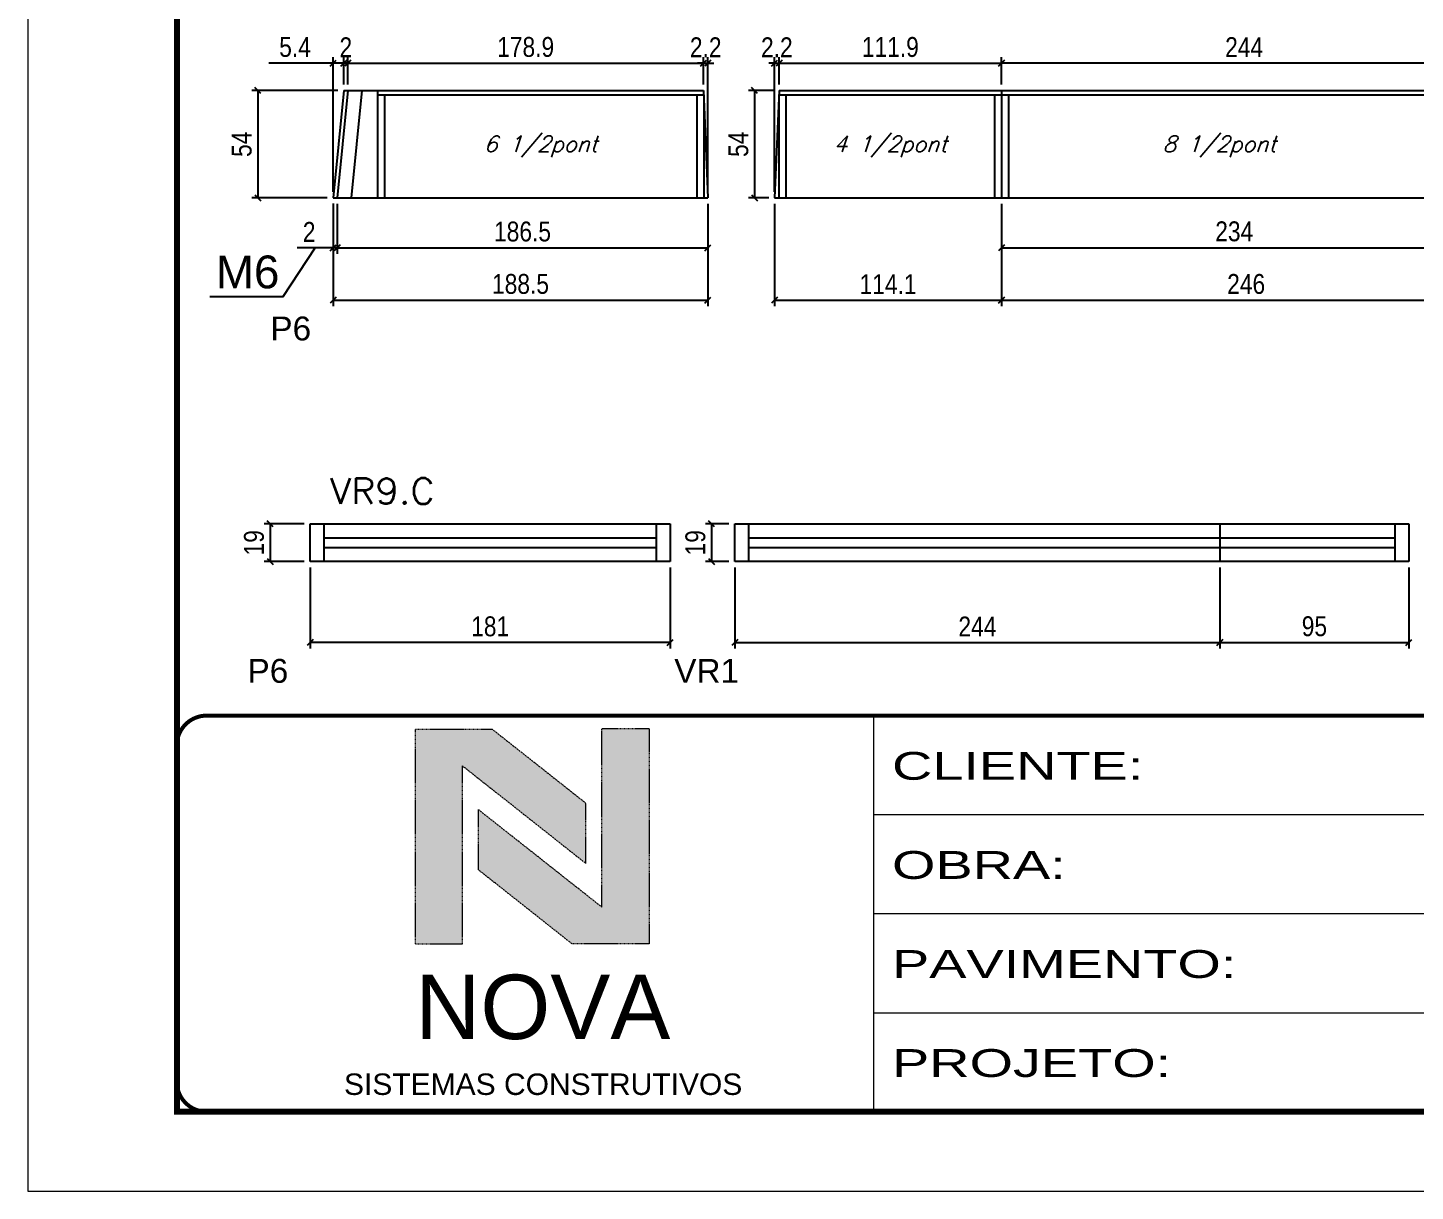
# Model space of a CAD drawing. Extents: x 0 to 6325, y 10169 to 19307.
# Drawn here: x 4755 to 5453, y 13614 to 14199 of the extents above; entities that cross this region are included whole.
import ezdxf

# ---------------------------------------------------------------- set-up
doc = ezdxf.new("R2010")
doc.units = 0
doc.linetypes.add('CONTINUO', pattern=[0])
doc.linetypes.add('DASHED', pattern=[0.75, 0.5, -0.25])
for name, color, linetype in [('1', 1, 'Continuous'), ('5', 5, 'Continuous'), ('COTA', 241, 'Continuous'), ('NOMENCLATURA', 7, 'Continuous'), ('Painéis', 200, 'Continuous'), ('SARR_2.2x7', 40, 'Continuous'), ('SARR_3.5x7', 81, 'Continuous'), ('texto', 7, 'Continuous')]:
    doc.layers.add(name, color=color, linetype=linetype)
for name, color, linetype, lineweight in [('CARIMBO-LEGENDA', 75, 'Continuous', 15), ('Folhas', 255, 'Continuous', 9), ('SARRAFO DE PRESSAO', 251, 'DASHED', 9), ('Texto Seção', 7, 'Continuous', 15)]:
    doc.layers.add(name, color=color, linetype=linetype, lineweight=lineweight)
doc.styles.add('arial', font='arial.ttf')
doc.styles.add('COTA TECNICA', font='techl___.ttf', dxfattribs={"height": 10})
doc.styles.add('REGUA-120', font='ROMANS.shx', dxfattribs={"height": 15})
doc.styles.add('Romans', font='romans.shx')
doc.styles.get("Standard").update_dxf_attribs({"font": 'arial.ttf'})
doc.styles.add('Tecnologia', font='')
doc.styles.get('Tecnologia').set_extended_font_data('Forgotten Futurist')
doc.dimstyles.new('PAINEL', dxfattribs={"dimtxt": 10, "dimasz": 3, "dimexe": 3, "dimexo": 3, "dimgap": 3, "dimtad": 1, "dimdec": 1, "dimzin": 12, "dimdsep": 46, "dimtxsty": 'COTA TECNICA', "dimblk1": 'OBLIQUE', "dimblk2": 'OBLIQUE', "dimsah": 1, "dimcen": 0.9, "dimclrd": 4, "dimclre": 4, "dimclrt": 240, "dimadec": 1, "dimazin": 3, "dimtfac": 1, "dimtdec": 1, "dimtmove": 0, "dimatfit": 3, "dimfxl": 1, "dimtolj": 1, "dimtzin": 12, "dimarcsym": 0})

# ---------------------------------------------------------------- blocks, each defined once
blk = doc.blocks.new('A$C64660E27')
at = {"layer": 'COTA', "true_color": 0x1a1a1a}
h = blk.add_hatch(color=250, dxfattribs=at)
h.dxf.hatch_style = 1
h.paths.add_polyline_path([(185.36, -11.63), (142.39, -11.63), (142.39, -131.63), (168.79, -131.63), (168.79, -32.18), (237.73, -86.68), (237.73, -53.03)])
at = {"layer": 'COTA'}
h = blk.add_hatch(color=20, dxfattribs=at)
h.dxf.hatch_style = 1
h.paths.add_polyline_path([(273.01, -11.43), (246.61, -11.43), (246.61, -111.07), (177.67, -56.57), (177.67, -90.22), (230.04, -131.63), (273.01, -131.63)])
for p, q in [((142.39, -131.63), (142.39, -11.63)), ((142.39, -11.63), (185.36, -11.63)), ((185.36, -11.63), (237.73, -53.03)), ((273.01, -11.43), (246.61, -11.43)), ((246.61, -111.07), (246.61, -11.43)), ((273.01, -11.43), (273.01, -131.63)), ((168.79, -32.18), (237.73, -86.68)), ((168.79, -131.63), (168.79, -32.18)), ((237.73, -86.68), (237.73, -53.03)), ((246.61, -111.07), (177.67, -56.57)), ((177.67, -90.22), (177.67, -56.57)), ((230.04, -131.63), (177.67, -90.22)), ((142.39, -131.63), (168.79, -131.63)), ((273.01, -131.63), (230.04, -131.63))]:
    blk.add_line(p, q)
at = {"layer": 'CARIMBO-LEGENDA', "color": 7, "linetype": 'Continuous', "ltscale": 100, "style": 'arial'}
blk.add_text('NOVA', height=36, dxfattribs=at).set_placement((142.39, -184.81))
at = {"layer": 'CARIMBO-LEGENDA', "color": 7, "linetype": 'Continuous', "style": 'arial'}
blk.add_text('SISTEMAS CONSTRUTIVOS', height=12, dxfattribs=at).set_placement((102.51, -216.03))
blk = doc.blocks.new('9999999999')
at = {"color": 30, "linetype": 'CONTINUO'}
for p, q in [((98564.56, 34230.21), (98564.56, 34429.45)), ((98564.56, 34379.64), (99583.98, 34379.64)), ((98564.56, 34329.83), (99487.98, 34329.83)), ((98564.56, 34280.02), (99487.98, 34280.02))]:
    blk.add_line(p, q, dxfattribs=at)
at = {"color": 30, "linetype": 'CONTINUO', "const_width": 2}
blk.add_lwpolyline([(99583.98, 34230.21), (99583.98, 34414.45, 0.414214), (99568.98, 34429.45), (98228.98, 34429.45, 0.414214), (98213.98, 34414.45), (98213.98, 34245.21, 0.414214), (98228.98, 34230.21), (99583.98, 34230.21)], format="xyb", dxfattribs=at)
at = {"layer": 'Folhas'}
blk.add_lwpolyline([(98138.98, 34190.21), (99623.98, 34190.21), (99623.98, 35240.21), (98138.98, 35240.21)], close=True, dxfattribs=at)
at = {"layer": 'Folhas', "color": 30, "const_width": 3}
blk.add_lwpolyline([(98213.98, 34230.21), (99583.98, 34230.21), (99583.98, 35200.21), (98213.98, 35200.21)], close=True, dxfattribs=at)
at = {"xscale": 0.9, "yscale": 0.9, "zscale": 0.9}
blk.add_blockref('A$C64660E27', (98205.77, 34433.07), dxfattribs=at)
at = {"layer": 'Folhas', "color": 7, "style": 'Tecnologia', "width": 1.5}
for s, p in [('CLIENTE:', (98573.65, 34397.17)), ('OBRA:', (98573.65, 34347.31)), ('PAVIMENTO:', (98573.65, 34297.5)), ('PROJETO:', (98573.65, 34247.69))]:
    blk.add_text(s, height=14, dxfattribs=at).set_placement(p)
blk = doc.blocks.new('_Oblique')
at = {"layer": '1', "color": 0, "lineweight": -2}
blk.add_line((-0.5, -0.5), (0.5, 0.5), dxfattribs=at)
blk = doc.blocks.new('*D616')
at = {"layer": 'COTA', "color": 4, "lineweight": -2, "transparency": 16777216}
for p, q in [((4908.59, 14111.09), (4908.59, 14085.81)), ((4910.58, 14110.89), (4910.58, 14085.81)), ((4908.59, 14088.81), (4890.48, 14088.81)), ((4910.58, 14088.81), (4908.59, 14088.81)), ((4910.58, 14088.81), (4913.58, 14088.81))]:
    blk.add_line(p, q, dxfattribs=at)
at = {"layer": 'Defpoints', "color": 0, "transparency": 16777216}
for p in [(4908.59, 14114.09), (4910.58, 14113.89), (4908.59, 14088.81)]:
    blk.add_point(p, dxfattribs=at)
at = {"layer": 'COTA', "color": 4, "lineweight": -2, "transparency": 16777216, "xscale": 3, "yscale": 3, "zscale": 3}
blk.add_blockref('_Oblique', (4908.59, 14088.81), dxfattribs=at)
at = {"layer": 'COTA', "color": 4, "lineweight": -2, "transparency": 16777216, "xscale": 3, "yscale": 3, "zscale": 3, "rotation": 180}
blk.add_blockref('_Oblique', (4910.58, 14088.81), dxfattribs=at)
at = {"layer": 'COTA', "color": 240, "transparency": 16777216, "insert": (4896.53, 14096.81), "char_height": 10, "attachment_point": 5, "style": 'COTA TECNICA'}
blk.add_mtext('\\A1;2', dxfattribs=at)
blk = doc.blocks.new('*D617')
at = {"layer": 'COTA', "color": 4, "lineweight": -2, "transparency": 16777216}
for p, q in [((4910.58, 14110.89), (4910.58, 14085.81)), ((5097.1, 14110.89), (5097.1, 14085.81)), ((4910.58, 14088.81), (5097.1, 14088.81))]:
    blk.add_line(p, q, dxfattribs=at)
at = {"layer": 'Defpoints', "color": 0, "transparency": 16777216}
for p in [(4910.58, 14113.89), (5097.1, 14113.89), (5097.1, 14088.81)]:
    blk.add_point(p, dxfattribs=at)
at = {"layer": 'COTA', "color": 4, "lineweight": -2, "transparency": 16777216, "xscale": 3, "yscale": 3, "zscale": 3, "rotation": 180}
blk.add_blockref('_Oblique', (4910.58, 14088.81), dxfattribs=at)
at = {"layer": 'COTA', "color": 4, "lineweight": -2, "transparency": 16777216, "xscale": 3, "yscale": 3, "zscale": 3}
blk.add_blockref('_Oblique', (5097.1, 14088.81), dxfattribs=at)
at = {"layer": 'COTA', "color": 240, "transparency": 16777216, "insert": (5003.84, 14096.94), "char_height": 10, "attachment_point": 5, "style": 'COTA TECNICA'}
blk.add_mtext('\\A1;186.5', dxfattribs=at)
blk = doc.blocks.new('*D618')
at = {"layer": 'COTA', "color": 4, "lineweight": -2, "transparency": 16777216}
for p, q in [((4908.57, 14110.89), (4908.57, 14059.46)), ((5097.1, 14110.89), (5097.1, 14059.46)), ((4908.57, 14062.46), (5097.1, 14062.46))]:
    blk.add_line(p, q, dxfattribs=at)
at = {"layer": 'Defpoints', "color": 0, "transparency": 16777216}
for p in [(4908.57, 14113.89), (5097.1, 14113.89), (5097.1, 14062.46)]:
    blk.add_point(p, dxfattribs=at)
at = {"layer": 'COTA', "color": 4, "lineweight": -2, "transparency": 16777216, "xscale": 3, "yscale": 3, "zscale": 3, "rotation": 180}
blk.add_blockref('_Oblique', (4908.57, 14062.46), dxfattribs=at)
at = {"layer": 'COTA', "color": 4, "lineweight": -2, "transparency": 16777216, "xscale": 3, "yscale": 3, "zscale": 3}
blk.add_blockref('_Oblique', (5097.1, 14062.46), dxfattribs=at)
at = {"layer": 'COTA', "color": 240, "transparency": 16777216, "insert": (5002.83, 14070.59), "char_height": 10, "attachment_point": 5, "style": 'COTA TECNICA'}
blk.add_mtext('\\A1;188.5', dxfattribs=at)
blk = doc.blocks.new('*D606')
at = {"layer": 'COTA', "color": 4, "lineweight": -2, "transparency": 16777216}
for p, q in [((4913.99, 14181.67), (4910.99, 14181.67)), ((4913.99, 14171.09), (4913.99, 14184.67)), ((4915.98, 14181.67), (4913.99, 14181.67)), ((4915.98, 14170.89), (4915.98, 14184.67)), ((4915.98, 14181.67), (4918.98, 14181.67))]:
    blk.add_line(p, q, dxfattribs=at)
at = {"layer": 'Defpoints', "color": 0, "transparency": 16777216}
for p in [(4913.99, 14181.67), (4913.99, 14168.09), (4915.98, 14167.89)]:
    blk.add_point(p, dxfattribs=at)
at = {"layer": 'COTA', "color": 4, "lineweight": -2, "transparency": 16777216, "xscale": 3, "yscale": 3, "zscale": 3}
blk.add_blockref('_Oblique', (4913.99, 14181.67), dxfattribs=at)
at = {"layer": 'COTA', "color": 4, "lineweight": -2, "transparency": 16777216, "xscale": 3, "yscale": 3, "zscale": 3, "rotation": 180}
blk.add_blockref('_Oblique', (4915.98, 14181.67), dxfattribs=at)
at = {"layer": 'COTA', "color": 240, "transparency": 16777216, "insert": (4914.98, 14189.67), "char_height": 10, "attachment_point": 5, "style": 'COTA TECNICA'}
blk.add_mtext('\\A1;2', dxfattribs=at)
blk = doc.blocks.new('*D607')
at = {"layer": 'COTA', "color": 4, "lineweight": -2, "transparency": 16777216}
for p, q in [((4908.57, 14181.67), (4876.31, 14181.67)), ((4908.57, 14116.89), (4908.57, 14184.67)), ((4913.97, 14181.67), (4908.57, 14181.67)), ((4913.97, 14170.89), (4913.97, 14184.67)), ((4913.97, 14181.67), (4916.97, 14181.67))]:
    blk.add_line(p, q, dxfattribs=at)
at = {"layer": 'Defpoints', "color": 0, "transparency": 16777216}
for p in [(4908.57, 14181.67), (4913.97, 14167.89), (4908.57, 14113.89)]:
    blk.add_point(p, dxfattribs=at)
at = {"layer": 'COTA', "color": 4, "lineweight": -2, "transparency": 16777216, "xscale": 3, "yscale": 3, "zscale": 3}
blk.add_blockref('_Oblique', (4908.57, 14181.67), dxfattribs=at)
at = {"layer": 'COTA', "color": 4, "lineweight": -2, "transparency": 16777216, "xscale": 3, "yscale": 3, "zscale": 3, "rotation": 180}
blk.add_blockref('_Oblique', (4913.97, 14181.67), dxfattribs=at)
at = {"layer": 'COTA', "color": 240, "transparency": 16777216, "insert": (4889.44, 14189.78), "char_height": 10, "attachment_point": 5, "style": 'COTA TECNICA'}
blk.add_mtext('\\A1;5.4', dxfattribs=at)
blk = doc.blocks.new('*D608')
at = {"layer": 'COTA', "color": 4, "lineweight": -2, "transparency": 16777216}
for p, q in [((4915.98, 14170.89), (4915.98, 14184.67)), ((4915.98, 14181.67), (5094.86, 14181.67)), ((5094.86, 14170.89), (5094.86, 14184.67))]:
    blk.add_line(p, q, dxfattribs=at)
at = {"layer": 'Defpoints', "color": 0, "transparency": 16777216}
for p in [(5094.86, 14181.67), (4915.98, 14167.89), (5094.86, 14167.89)]:
    blk.add_point(p, dxfattribs=at)
at = {"layer": 'COTA', "color": 4, "lineweight": -2, "transparency": 16777216, "xscale": 3, "yscale": 3, "zscale": 3, "rotation": 180}
blk.add_blockref('_Oblique', (4915.98, 14181.67), dxfattribs=at)
at = {"layer": 'COTA', "color": 4, "lineweight": -2, "transparency": 16777216, "xscale": 3, "yscale": 3, "zscale": 3}
blk.add_blockref('_Oblique', (5094.86, 14181.67), dxfattribs=at)
at = {"layer": 'COTA', "color": 240, "transparency": 16777216, "insert": (5005.42, 14189.78), "char_height": 10, "attachment_point": 5, "style": 'COTA TECNICA'}
blk.add_mtext('\\A1;178.9', dxfattribs=at)
blk = doc.blocks.new('*D222')
at = {"layer": 'COTA', "color": 4, "lineweight": -2, "transparency": 16777216}
for p, q in [((5094.86, 14181.67), (5091.86, 14181.67)), ((5094.86, 14170.89), (5094.86, 14184.67)), ((5094.86, 14181.67), (5097.1, 14181.67)), ((5097.1, 14116.89), (5097.1, 14184.67)), ((5097.1, 14181.67), (5100.1, 14181.67))]:
    blk.add_line(p, q, dxfattribs=at)
at = {"layer": 'Defpoints', "color": 0, "transparency": 16777216}
for p in [(5097.1, 14181.67), (5094.86, 14167.89), (5097.1, 14113.89)]:
    blk.add_point(p, dxfattribs=at)
at = {"layer": 'COTA', "color": 4, "lineweight": -2, "transparency": 16777216, "xscale": 3, "yscale": 3, "zscale": 3}
blk.add_blockref('_Oblique', (5094.86, 14181.67), dxfattribs=at)
at = {"layer": 'COTA', "color": 4, "lineweight": -2, "transparency": 16777216, "xscale": 3, "yscale": 3, "zscale": 3, "rotation": 180}
blk.add_blockref('_Oblique', (5097.1, 14181.67), dxfattribs=at)
at = {"layer": 'COTA', "color": 240, "transparency": 16777216, "insert": (5095.98, 14189.67), "char_height": 10, "attachment_point": 5, "style": 'COTA TECNICA'}
blk.add_mtext('\\A1;2.2', dxfattribs=at)
blk = doc.blocks.new('*D609')
at = {"layer": 'COTA', "color": 4, "lineweight": -2, "transparency": 16777216}
for p, q in [((5130.64, 14181.67), (5127.64, 14181.67)), ((5130.64, 14116.89), (5130.64, 14184.67)), ((5130.64, 14181.67), (5132.88, 14181.67)), ((5132.88, 14170.89), (5132.88, 14184.67)), ((5132.88, 14181.67), (5135.88, 14181.67))]:
    blk.add_line(p, q, dxfattribs=at)
at = {"layer": 'Defpoints', "color": 0, "transparency": 16777216}
for p in [(5132.88, 14181.67), (5132.88, 14167.89), (5130.64, 14113.89)]:
    blk.add_point(p, dxfattribs=at)
at = {"layer": 'COTA', "color": 4, "lineweight": -2, "transparency": 16777216, "xscale": 3, "yscale": 3, "zscale": 3}
blk.add_blockref('_Oblique', (5130.64, 14181.67), dxfattribs=at)
at = {"layer": 'COTA', "color": 4, "lineweight": -2, "transparency": 16777216, "xscale": 3, "yscale": 3, "zscale": 3, "rotation": 180}
blk.add_blockref('_Oblique', (5132.88, 14181.67), dxfattribs=at)
at = {"layer": 'COTA', "color": 240, "transparency": 16777216, "insert": (5131.76, 14189.67), "char_height": 10, "attachment_point": 5, "style": 'COTA TECNICA'}
blk.add_mtext('\\A1;2.2', dxfattribs=at)
blk = doc.blocks.new('*D628')
at = {"layer": 'COTA', "color": 4, "lineweight": -2, "transparency": 16777216}
for p, q in [((5132.88, 14170.89), (5132.88, 14184.67)), ((5132.88, 14181.67), (5244.78, 14181.67)), ((5244.78, 14170.89), (5244.78, 14184.67))]:
    blk.add_line(p, q, dxfattribs=at)
at = {"layer": 'Defpoints', "color": 0, "transparency": 16777216}
for p in [(5244.78, 14181.67), (5132.88, 14167.89), (5244.78, 14167.89)]:
    blk.add_point(p, dxfattribs=at)
at = {"layer": 'COTA', "color": 4, "lineweight": -2, "transparency": 16777216, "xscale": 3, "yscale": 3, "zscale": 3, "rotation": 180}
blk.add_blockref('_Oblique', (5132.88, 14181.67), dxfattribs=at)
at = {"layer": 'COTA', "color": 4, "lineweight": -2, "transparency": 16777216, "xscale": 3, "yscale": 3, "zscale": 3}
blk.add_blockref('_Oblique', (5244.78, 14181.67), dxfattribs=at)
at = {"layer": 'COTA', "color": 240, "transparency": 16777216, "insert": (5188.83, 14189.76), "char_height": 10, "attachment_point": 5, "style": 'COTA TECNICA'}
blk.add_mtext('\\A1;111.9', dxfattribs=at)
blk = doc.blocks.new('*D629')
at = {"layer": 'COTA', "color": 4, "lineweight": -2, "transparency": 16777216}
for p, q in [((5130.64, 14110.89), (5130.64, 14059.46)), ((5244.78, 14110.89), (5244.78, 14059.46)), ((5130.64, 14062.46), (5244.78, 14062.46))]:
    blk.add_line(p, q, dxfattribs=at)
at = {"layer": 'Defpoints', "color": 0, "transparency": 16777216}
for p in [(5130.64, 14113.89), (5244.78, 14113.89), (5244.78, 14062.46)]:
    blk.add_point(p, dxfattribs=at)
at = {"layer": 'COTA', "color": 4, "lineweight": -2, "transparency": 16777216, "xscale": 3, "yscale": 3, "zscale": 3, "rotation": 180}
blk.add_blockref('_Oblique', (5130.64, 14062.46), dxfattribs=at)
at = {"layer": 'COTA', "color": 4, "lineweight": -2, "transparency": 16777216, "xscale": 3, "yscale": 3, "zscale": 3}
blk.add_blockref('_Oblique', (5244.78, 14062.46), dxfattribs=at)
at = {"layer": 'COTA', "color": 240, "transparency": 16777216, "insert": (5187.71, 14070.53), "char_height": 10, "attachment_point": 5, "style": 'COTA TECNICA'}
blk.add_mtext('\\A1;114.1', dxfattribs=at)
blk = doc.blocks.new('*D630')
at = {"layer": 'COTA', "color": 4, "lineweight": -2, "transparency": 16777216}
for p, q in [((5244.78, 14110.89), (5244.78, 14085.81)), ((5478.82, 14110.89), (5478.82, 14085.81)), ((5244.78, 14088.81), (5478.82, 14088.81))]:
    blk.add_line(p, q, dxfattribs=at)
at = {"layer": 'Defpoints', "color": 0, "transparency": 16777216}
for p in [(5244.78, 14113.89), (5478.82, 14113.89), (5478.82, 14088.81)]:
    blk.add_point(p, dxfattribs=at)
at = {"layer": 'COTA', "color": 4, "lineweight": -2, "transparency": 16777216, "xscale": 3, "yscale": 3, "zscale": 3, "rotation": 180}
blk.add_blockref('_Oblique', (5244.78, 14088.81), dxfattribs=at)
at = {"layer": 'COTA', "color": 4, "lineweight": -2, "transparency": 16777216, "xscale": 3, "yscale": 3, "zscale": 3}
blk.add_blockref('_Oblique', (5478.82, 14088.81), dxfattribs=at)
at = {"layer": 'COTA', "color": 240, "transparency": 16777216, "insert": (5361.8, 14097.03), "char_height": 10, "attachment_point": 5, "style": 'COTA TECNICA'}
blk.add_mtext('\\A1;234', dxfattribs=at)
blk = doc.blocks.new('*D237')
at = {"layer": 'COTA', "color": 4, "lineweight": -2, "transparency": 16777216}
for p, q in [((5244.78, 14170.89), (5244.78, 14184.67)), ((5488.78, 14181.67), (5244.78, 14181.67)), ((5488.78, 14170.89), (5488.78, 14184.67))]:
    blk.add_line(p, q, dxfattribs=at)
at = {"layer": 'Defpoints', "color": 0, "transparency": 16777216}
for p in [(5244.78, 14181.67), (5244.78, 14167.89), (5488.78, 14167.89)]:
    blk.add_point(p, dxfattribs=at)
at = {"layer": 'COTA', "color": 4, "lineweight": -2, "transparency": 16777216, "xscale": 3, "yscale": 3, "zscale": 3, "rotation": 180}
blk.add_blockref('_Oblique', (5244.78, 14181.67), dxfattribs=at)
at = {"layer": 'COTA', "color": 4, "lineweight": -2, "transparency": 16777216, "xscale": 3, "yscale": 3, "zscale": 3}
blk.add_blockref('_Oblique', (5488.78, 14181.67), dxfattribs=at)
at = {"layer": 'COTA', "color": 240, "transparency": 16777216, "insert": (5366.78, 14189.75), "char_height": 10, "attachment_point": 5, "style": 'COTA TECNICA'}
blk.add_mtext('\\A1;244', dxfattribs=at)
blk = doc.blocks.new('*D238')
at = {"layer": 'COTA', "color": 4, "lineweight": -2, "transparency": 16777216}
for p, q in [((5490.82, 14164.89), (5490.82, 14059.46)), ((5244.78, 14110.89), (5244.78, 14059.46)), ((5244.78, 14062.46), (5490.82, 14062.46))]:
    blk.add_line(p, q, dxfattribs=at)
at = {"layer": 'Defpoints', "color": 0, "transparency": 16777216}
for p in [(5490.82, 14167.89), (5244.78, 14113.89), (5490.82, 14062.46)]:
    blk.add_point(p, dxfattribs=at)
at = {"layer": 'COTA', "color": 4, "lineweight": -2, "transparency": 16777216, "xscale": 3, "yscale": 3, "zscale": 3, "rotation": 180}
blk.add_blockref('_Oblique', (5244.78, 14062.46), dxfattribs=at)
at = {"layer": 'COTA', "color": 4, "lineweight": -2, "transparency": 16777216, "xscale": 3, "yscale": 3, "zscale": 3}
blk.add_blockref('_Oblique', (5490.82, 14062.46), dxfattribs=at)
at = {"layer": 'COTA', "color": 240, "transparency": 16777216, "insert": (5367.8, 14070.56), "char_height": 10, "attachment_point": 5, "style": 'COTA TECNICA'}
blk.add_mtext('\\A1;246', dxfattribs=at)
blk = doc.blocks.new('*D639')
at = {"layer": 'COTA', "color": 4, "lineweight": -2, "transparency": 16777216}
for p, q in [((4910.97, 14167.89), (4867.75, 14167.89)), ((4870.75, 14167.89), (4870.75, 14113.89)), ((4905.57, 14113.89), (4867.75, 14113.89))]:
    blk.add_line(p, q, dxfattribs=at)
at = {"layer": 'Defpoints', "color": 0, "transparency": 16777216}
for p in [(4913.97, 14167.89), (4870.75, 14113.89), (4908.57, 14113.89)]:
    blk.add_point(p, dxfattribs=at)
at = {"layer": 'COTA', "color": 4, "lineweight": -2, "transparency": 16777216, "xscale": 3, "yscale": 3, "zscale": 3}
for p, rotation in [((4870.75, 14167.89), 90), ((4870.75, 14113.89), 270)]:
    blk.add_blockref('_Oblique', p, dxfattribs=dict(at, rotation=rotation))
at = {"layer": 'COTA', "color": 240, "transparency": 16777216, "insert": (4862.64, 14140.89), "char_height": 10, "attachment_point": 5, "rotation": 90, "style": 'COTA TECNICA'}
blk.add_mtext('\\A1;54', dxfattribs=at)
blk = doc.blocks.new('*D640')
at = {"layer": 'COTA', "color": 4, "lineweight": -2, "transparency": 16777216}
for p, q in [((5129.88, 14167.89), (5117.54, 14167.89)), ((5120.54, 14167.89), (5120.54, 14113.89)), ((5127.64, 14113.89), (5117.54, 14113.89))]:
    blk.add_line(p, q, dxfattribs=at)
at = {"layer": 'Defpoints', "color": 0, "transparency": 16777216}
for p in [(5132.88, 14167.89), (5120.54, 14113.89), (5130.64, 14113.89)]:
    blk.add_point(p, dxfattribs=at)
at = {"layer": 'COTA', "color": 4, "lineweight": -2, "transparency": 16777216, "xscale": 3, "yscale": 3, "zscale": 3}
for p, rotation in [((5120.54, 14167.89), 90), ((5120.54, 14113.89), 270)]:
    blk.add_blockref('_Oblique', p, dxfattribs=dict(at, rotation=rotation))
at = {"layer": 'COTA', "color": 240, "transparency": 16777216, "insert": (5112.43, 14140.89), "char_height": 10, "attachment_point": 5, "rotation": 90, "style": 'COTA TECNICA'}
blk.add_mtext('\\A1;54', dxfattribs=at)
blk = doc.blocks.new('*D648')
at = {"layer": 'COTA', "color": 4, "lineweight": -2, "transparency": 16777216}
for p, q in [((4897.07, 13927.96), (4897.07, 13887.25)), ((5078.07, 13927.96), (5078.07, 13887.25)), ((5078.07, 13890.25), (4897.07, 13890.25))]:
    blk.add_line(p, q, dxfattribs=at)
at = {"layer": 'Defpoints', "color": 0, "transparency": 16777216}
for p in [(4897.07, 13930.96), (5078.07, 13930.96), (4897.07, 13890.25)]:
    blk.add_point(p, dxfattribs=at)
at = {"layer": 'COTA', "color": 4, "lineweight": -2, "transparency": 16777216, "xscale": 3, "yscale": 3, "zscale": 3, "rotation": 180}
blk.add_blockref('_Oblique', (4897.07, 13890.25), dxfattribs=at)
at = {"layer": 'COTA', "color": 4, "lineweight": -2, "transparency": 16777216, "xscale": 3, "yscale": 3, "zscale": 3}
blk.add_blockref('_Oblique', (5078.07, 13890.25), dxfattribs=at)
at = {"layer": 'COTA', "color": 240, "transparency": 16777216, "insert": (4987.57, 13898.35), "char_height": 10, "attachment_point": 5, "style": 'COTA TECNICA'}
blk.add_mtext('\\A1;181', dxfattribs=at)
blk = doc.blocks.new('*D649')
at = {"layer": 'COTA', "color": 4, "lineweight": -2, "transparency": 16777216}
for p, q in [((5110.62, 13927.96), (5110.62, 13887.25)), ((5354.62, 13927.96), (5354.62, 13887.25)), ((5110.62, 13890.25), (5354.62, 13890.25))]:
    blk.add_line(p, q, dxfattribs=at)
at = {"layer": 'Defpoints', "color": 0, "transparency": 16777216}
for p in [(5110.62, 13930.96), (5354.62, 13930.96), (5354.62, 13890.25)]:
    blk.add_point(p, dxfattribs=at)
at = {"layer": 'COTA', "color": 4, "lineweight": -2, "transparency": 16777216, "xscale": 3, "yscale": 3, "zscale": 3, "rotation": 180}
blk.add_blockref('_Oblique', (5110.62, 13890.25), dxfattribs=at)
at = {"layer": 'COTA', "color": 4, "lineweight": -2, "transparency": 16777216, "xscale": 3, "yscale": 3, "zscale": 3}
blk.add_blockref('_Oblique', (5354.62, 13890.25), dxfattribs=at)
at = {"layer": 'COTA', "color": 240, "transparency": 16777216, "insert": (5232.62, 13898.33), "char_height": 10, "attachment_point": 5, "style": 'COTA TECNICA'}
blk.add_mtext('\\A1;244', dxfattribs=at)
blk = doc.blocks.new('*D650')
at = {"layer": 'COTA', "color": 4, "lineweight": -2, "transparency": 16777216}
for p, q in [((5354.62, 13927.96), (5354.62, 13887.25)), ((5449.62, 13927.96), (5449.62, 13887.25)), ((5354.62, 13890.25), (5449.62, 13890.25))]:
    blk.add_line(p, q, dxfattribs=at)
at = {"layer": 'Defpoints', "color": 0, "transparency": 16777216}
for p in [(5354.62, 13930.96), (5449.62, 13930.96), (5449.62, 13890.25)]:
    blk.add_point(p, dxfattribs=at)
at = {"layer": 'COTA', "color": 4, "lineweight": -2, "transparency": 16777216, "xscale": 3, "yscale": 3, "zscale": 3, "rotation": 180}
blk.add_blockref('_Oblique', (5354.62, 13890.25), dxfattribs=at)
at = {"layer": 'COTA', "color": 4, "lineweight": -2, "transparency": 16777216, "xscale": 3, "yscale": 3, "zscale": 3}
blk.add_blockref('_Oblique', (5449.62, 13890.25), dxfattribs=at)
at = {"layer": 'COTA', "color": 240, "transparency": 16777216, "insert": (5402.12, 13898.39), "char_height": 10, "attachment_point": 5, "style": 'COTA TECNICA'}
blk.add_mtext('\\A1;95', dxfattribs=at)
blk = doc.blocks.new('*D651')
at = {"layer": 'COTA', "color": 4, "lineweight": -2, "transparency": 16777216}
for p, q in [((4894.07, 13949.96), (4873.89, 13949.96)), ((4876.89, 13949.96), (4876.89, 13930.96)), ((4894.07, 13930.96), (4873.89, 13930.96))]:
    blk.add_line(p, q, dxfattribs=at)
at = {"layer": 'Defpoints', "color": 0, "transparency": 16777216}
for p in [(4897.07, 13949.96), (4876.89, 13930.96), (4897.07, 13930.96)]:
    blk.add_point(p, dxfattribs=at)
at = {"layer": 'COTA', "color": 4, "lineweight": -2, "transparency": 16777216, "xscale": 3, "yscale": 3, "zscale": 3}
for p, rotation in [((4876.89, 13949.96), 90), ((4876.89, 13930.96), 270)]:
    blk.add_blockref('_Oblique', p, dxfattribs=dict(at, rotation=rotation))
at = {"layer": 'COTA', "color": 240, "transparency": 16777216, "insert": (4868.81, 13940.46), "char_height": 10, "attachment_point": 5, "rotation": 90, "style": 'COTA TECNICA'}
blk.add_mtext('\\A1;19', dxfattribs=at)
blk = doc.blocks.new('*D719')
at = {"layer": 'COTA', "color": 4, "lineweight": -2, "transparency": 16777216}
for p, q in [((5107.62, 13949.96), (5095.91, 13949.96)), ((5098.91, 13949.96), (5098.91, 13930.96)), ((5107.62, 13930.96), (5095.91, 13930.96))]:
    blk.add_line(p, q, dxfattribs=at)
at = {"layer": 'Defpoints', "color": 0, "transparency": 16777216}
for p in [(5110.62, 13949.96), (5098.91, 13930.96), (5110.62, 13930.96)]:
    blk.add_point(p, dxfattribs=at)
at = {"layer": 'COTA', "color": 4, "lineweight": -2, "transparency": 16777216, "xscale": 3, "yscale": 3, "zscale": 3}
for p, rotation in [((5098.91, 13949.96), 90), ((5098.91, 13930.96), 270)]:
    blk.add_blockref('_Oblique', p, dxfattribs=dict(at, rotation=rotation))
at = {"layer": 'COTA', "color": 240, "transparency": 16777216, "insert": (5090.82, 13940.46), "char_height": 10, "attachment_point": 5, "rotation": 90, "style": 'COTA TECNICA'}
blk.add_mtext('\\A1;19', dxfattribs=at)

msp = doc.modelspace()

# ---------------------------------------------------------------- linework, layer by layer
at = {"layer": 'NOMENCLATURA', "linetype": 'Continuous'}
msp.add_lwpolyline([(4846.62, 14064.24), (4883.53, 14064.24), (4899.53, 14088.81)], dxfattribs=at)
at = {"layer": 'Painéis', "linetype": 'ByBlock'}
for p, q in [((4913.97, 14167.89), (4908.57, 14113.89)), ((4915.98, 14167.89), (4910.58, 14113.89)), ((4913.97, 14167.89), (5094.86, 14167.89)), ((5094.86, 14167.89), (5097.1, 14113.89)), ((5132.88, 14167.89), (5130.64, 14113.89)), ((5132.88, 14167.89), (5490.82, 14167.89)), ((5244.78, 14167.89), (5244.78, 14113.89)), ((4908.57, 14113.89), (5097.1, 14113.89)), ((5130.64, 14113.89), (5480.86, 14113.89)), ((4897.07, 13949.96), (5078.07, 13949.96)), ((4897.07, 13930.96), (4897.07, 13949.96)), ((5078.07, 13949.96), (5078.07, 13930.96)), ((5110.62, 13949.96), (5449.62, 13949.96)), ((5110.62, 13930.96), (5110.62, 13949.96)), ((5354.62, 13949.96), (5354.62, 13930.96)), ((5449.62, 13949.96), (5449.62, 13930.96)), ((5078.07, 13930.96), (4897.07, 13930.96)), ((5449.62, 13930.96), (5110.62, 13930.96))]:
    msp.add_line(p, q, dxfattribs=at)
at = {"layer": 'SARR_2.2x7', "linetype": 'Continuous'}
for p, q in [((4923.01, 14167.89), (4917.61, 14113.89)), ((4930.98, 14165.69), (5094.96, 14165.69)), ((5132.79, 14165.69), (5244.78, 14165.69)), ((5244.78, 14165.69), (5463.82, 14165.69)), ((4904.07, 13930.96), (4904.07, 13949.96)), ((5071.07, 13949.96), (5071.07, 13930.96)), ((5117.62, 13930.96), (5117.62, 13949.96)), ((5442.62, 13949.96), (5442.62, 13930.96)), ((4904.07, 13942.96), (5071.07, 13942.96)), ((5117.62, 13942.96), (5354.62, 13942.96)), ((5354.62, 13942.96), (5442.62, 13942.96)), ((5071.07, 13937.96), (4904.07, 13937.96)), ((5354.62, 13937.96), (5117.62, 13937.96)), ((5442.62, 13937.96), (5354.62, 13937.96))]:
    msp.add_line(p, q, dxfattribs=at)
at = {"layer": 'SARR_3.5x7'}
for p, q in [((4930.98, 14167.89), (4930.98, 14113.89)), ((4934.48, 14165.69), (4934.48, 14113.89)), ((5091.46, 14165.69), (5091.46, 14113.89)), ((5094.96, 14165.69), (5094.96, 14113.89)), ((5132.79, 14165.69), (5132.79, 14113.89)), ((5136.29, 14165.69), (5136.29, 14113.89)), ((5241.28, 14165.69), (5241.28, 14113.89)), ((5248.28, 14165.69), (5248.28, 14113.89))]:
    msp.add_line(p, q, dxfattribs=at)

# ---------------------------------------------------------------- block references
at = {"layer": 'SARRAFO DE PRESSAO', "color": 6, "linetype": 'ByBlock'}
msp.add_blockref('9999999999', (-93383.98, -20575.93), dxfattribs=at)

# ---------------------------------------------------------------- texts
at = {"layer": '5', "linetype": 'Continuous'}
for s, p in [('P6', (4877.03, 14042.23)), ('P6', (4865.53, 13870.03)), ('VR1', (5080.16, 13870.03))]:
    msp.add_text(s, height=12, rotation=359.99996, dxfattribs=at).set_placement(p)
at = {"layer": 'NOMENCLATURA', "linetype": 'Continuous'}
msp.add_text('M6', height=16.5, dxfattribs=at).set_placement((4849.56, 14068.43))
at = {"layer": 'texto', "color": 2, "char_height": 8, "attachment_point": 5, "style": 'Romans'}
for s, insert in [('{\\Q19;\\C256;6 1/2pont}', (5012.97, 14139.72)), ('{\\Q19;\\C256;4 1/2pont}', (5188.78, 14139.72)), ('{\\Q19;\\C256;8 1/2pont}', (5354.3, 14139.72))]:
    msp.add_mtext(s, dxfattribs=dict(at, insert=insert))
at = {"layer": 'Texto Seção', "style": 'REGUA-120', "width": 1.05}
msp.add_text('VR9.C', height=13, dxfattribs=at).set_placement((4907.07, 13959.96))

# ---------------------------------------------------------------- dimensions: what is measured, and where the dimension line sits
at = {"layer": 'COTA'}
for base, p1, p2, picture, middle in [((4908.57, 14181.67), (4913.97, 14167.89), (4908.57, 14113.89), '*D607', (4889.44, 14189.78)), ((5094.86, 14181.67), (4915.98, 14167.89), (5094.86, 14167.89), '*D608', (5005.42, 14189.78)), ((5244.78, 14181.67), (5132.88, 14167.89), (5244.78, 14167.89), '*D628', (5188.83, 14189.76)), ((5244.78, 14181.67), (5488.78, 14167.89), (5244.78, 14167.89), '*D237', (5366.78, 14189.75)), ((5490.82, 14062.46), (5244.78, 14113.89), (5490.82, 14167.89), '*D238', (5367.8, 14070.56)), ((4908.59, 14088.81), (4910.58, 14113.89), (4908.59, 14114.09), '*D616', (4896.53, 14096.81)), ((5097.1, 14062.46), (4908.57, 14113.89), (5097.1, 14113.89), '*D618', (5002.83, 14070.59)), ((5097.1, 14088.81), (4910.58, 14113.89), (5097.1, 14113.89), '*D617', (5003.84, 14096.94)), ((5244.78, 14062.46), (5130.64, 14113.89), (5244.78, 14113.89), '*D629', (5187.71, 14070.53)), ((5478.82, 14088.81), (5244.78, 14113.89), (5478.82, 14113.89), '*D630', (5361.8, 14097.03)), ((4897.07, 13890.25), (5078.07, 13930.96), (4897.07, 13930.96), '*D648', (4987.57, 13898.35)), ((5354.62, 13890.25), (5110.62, 13930.96), (5354.62, 13930.96), '*D649', (5232.62, 13898.33)), ((5449.62, 13890.25), (5354.62, 13930.96), (5449.62, 13930.96), '*D650', (5402.12, 13898.39))]:
    dim = msp.add_linear_dim(base=base, p1=p1, p2=p2, dimstyle='PAINEL', dxfattribs=at)
    dim.commit()
    dim.dimension.update_dxf_attribs({"geometry": picture, "text_midpoint": middle})
for base, p1, p2, picture, middle in [((4913.99, 14181.67), (4915.98, 14167.89), (4913.99, 14168.09), '*D606', (4914.98, 14181.67)), ((5097.1, 14181.67), (5094.86, 14167.89), (5097.1, 14113.89), '*D222', (5095.98, 14181.67)), ((5132.88, 14181.67), (5130.64, 14113.89), (5132.88, 14167.89), '*D609', (5131.76, 14181.67))]:
    dim = msp.add_linear_dim(base=base, p1=p1, p2=p2, dimstyle='PAINEL', dxfattribs=at)
    dim.commit()
    dim.dimension.update_dxf_attribs({"geometry": picture, "text_midpoint": middle, "dimtype": 160})
for base, p1, p2, picture, middle in [((4870.75, 14113.89), (4913.97, 14167.89), (4908.57, 14113.89), '*D639', (4862.64, 14140.89)), ((5120.54, 14113.89), (5132.88, 14167.89), (5130.64, 14113.89), '*D640', (5112.43, 14140.89)), ((4876.89, 13930.96), (4897.07, 13949.96), (4897.07, 13930.96), '*D651', (4868.81, 13940.46))]:
    dim = msp.add_linear_dim(base=base, p1=p1, p2=p2, angle=90, dimstyle='PAINEL', dxfattribs=at)
    dim.commit()
    dim.dimension.update_dxf_attribs({"geometry": picture, "text_midpoint": middle})
dim = msp.add_aligned_dim(p1=(5110.62, 13949.96), p2=(5110.62, 13930.96), distance=-11.71, dimstyle='PAINEL', dxfattribs=at)
dim.commit()
dim.dimension.update_dxf_attribs({"geometry": '*D719', "text_midpoint": (5090.82, 13940.46)})

doc.saveas('drawing.dxf')
